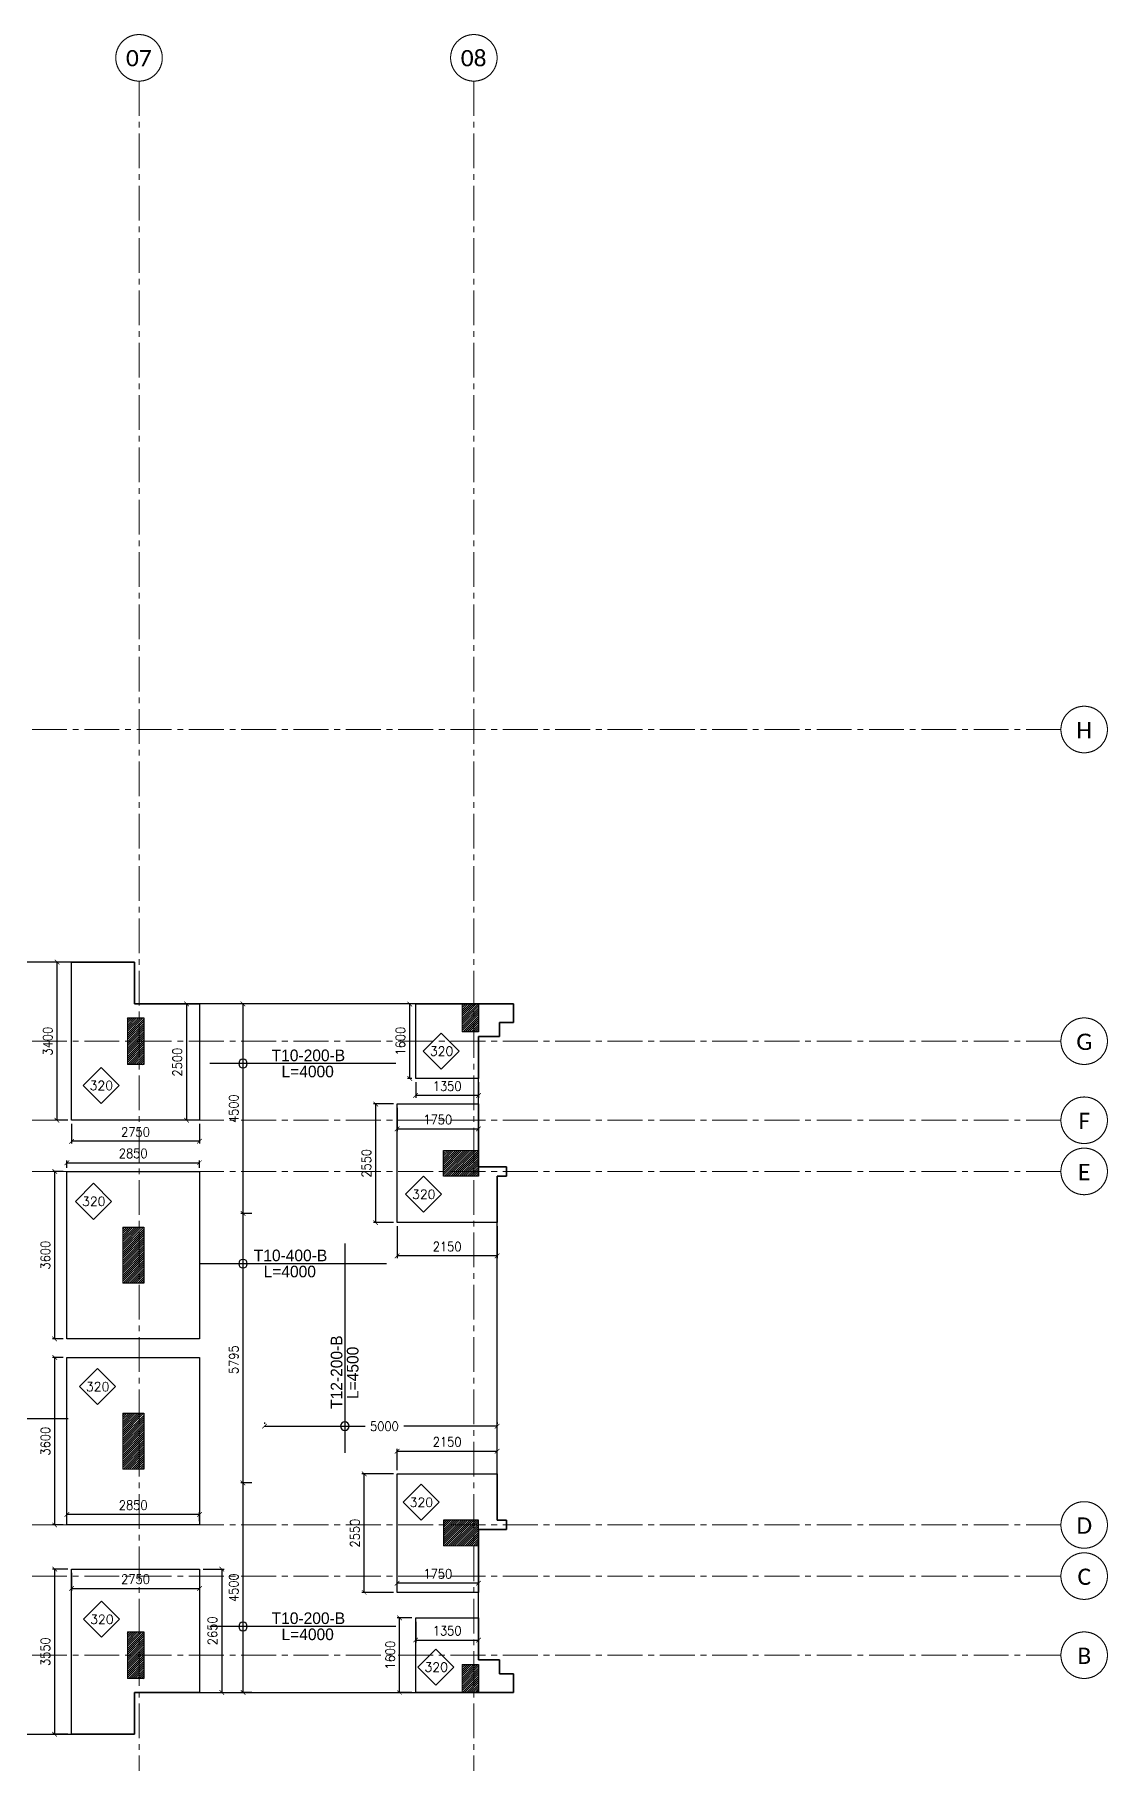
# Model space of a CAD drawing. Header units: millimetres. Extents: x -967280 to 3852, y 2833 to 1955156.
# Drawn here: x -604075 to -581004, y 691610 to 728777 of the extents above; entities that cross this region are included whole.
import ezdxf

# ---------------------------------------------------------------- set-up
doc = ezdxf.new("R2010")
doc.units = ezdxf.units.MM
doc.header["$LTSCALE"] = 1000
doc.header["$PDMODE"] = 35
doc.header["$PDSIZE"] = 25
for name, pattern in [('$0$DASHED2', [0.375, 0.25, -0.125]), ('Columns_Structural070816$0$CENTER2', [1.125, 0.75, -0.125, 0.125, -0.125]), ('HRZN_Line-Ptrn-Sold', [9144001.0, 9144000.0, -1])]:
    doc.linetypes.add(name, pattern=pattern)
for name, color, linetype in [('_N-DIM 3', 7, 'Continuous'), ('B05-FIRST FLOOR PLAN$0$STR_ROOF RFT$0$S-SYMB', 30, 'Continuous'), ('S - col hach', 1, 'Continuous'), ('S -Beams', 2, 'Continuous'), ('S-TEXT', 2, 'Continuous'), ('SLAB', 210, 'Continuous')]:
    doc.layers.add(name, color=color, linetype=linetype)
for name, color, linetype, lineweight in [('A-AX-ATT-100', 7, 'HRZN_Line-Ptrn-Sold', 18), ('S - column', 6, 'Continuous', 60), ('ST-000-AXIS', 9, 'Columns_Structural070816$0$CENTER2', 9), ('ST-203-SLAB-TXT', 7, 'Continuous', 30), ('ST-RFT-BOT', 2, '$0$DASHED2', 30)]:
    doc.layers.add(name, color=color, linetype=linetype, lineweight=lineweight)
doc.styles.add('B05-FIRST FLOOR PLAN$0$T25-100', font='STENCIL.shx', dxfattribs={"height": 250})
doc.styles.add('Calibri_2', font='calibri.ttf', dxfattribs={"height": 300})
doc.styles.add('ROMANC', font='romanc.shx')
doc.styles.add('TUNELNO', font='romans.shx', dxfattribs={"width": 0.9})
doc.dimstyles.new('Copy(2) of DSEC', dxfattribs={"dimtxt": 200, "dimasz": 100, "dimexe": 50, "dimexo": 80, "dimgap": 100, "dimtad": 1, "dimdec": 0, "dimrnd": 5, "dimzin": 0, "dimdsep": 46, "dimtxsty": 'TUNELNO', "dimblk": 'ARCHTICK', "dimcen": 0.09, "dimclrd": 1, "dimclre": 1, "dimclrt": 3, "dimadec": 0, "dimazin": 0, "dimtfac": 0.78125, "dimtdec": 0, "dimtix": 1, "dimtmove": 2, "dimatfit": 3, "dimldrblk": 'ARCHTICK', "dimfxl": 1, "dimtolj": 1, "dimtzin": 0, "dimarcsym": 0})
pattern_1 = [(45, (-254348.726, -1220652.032), (-22.4506403, 22.4506403), [])]

# ---------------------------------------------------------------- blocks, each defined once
blk = doc.blocks.new('str col from 1st to 3rd')
at = {"layer": 'S - col hach'}
h = blk.add_hatch(dxfattribs=at)
h.set_pattern_fill('ANSI31', color=2, scale=10)
h.set_pattern_definition(pattern_1)
h.paths.add_polyline_path([(8400, 6100), (8400, 7100), (8050, 7100), (8050, 6100)])
h = blk.add_hatch(dxfattribs=at)
h.set_pattern_fill('ANSI31', color=2, scale=10)
h.set_pattern_definition(pattern_1)
h.paths.add_polyline_path([(15600, 6800), (15600, 7400), (15250, 7400), (15250, 6800), (15354, 6800)])
h = blk.add_hatch(dxfattribs=at)
h.set_pattern_fill('ANSI31', color=2, scale=10)
h.set_pattern_definition([(45, (-254348.726, -1223352.032), (-22.4506403, 22.4506403), [])])
h.paths.add_polyline_path([(15107, 3700), (15600, 3700), (15600, 4250), (14850, 4250), (14850, 3700)])
h = blk.add_hatch(dxfattribs=at)
h.set_pattern_fill('ANSI31', color=2, scale=10)
h.set_pattern_definition([(45, (-254298.726, -1225652.032), (-22.4506403, 22.4506403), [])])
h.paths.add_polyline_path([(8400, 1400), (8400, 2600), (7950, 2600), (7950, 1400)])
h = blk.add_hatch(dxfattribs=at)
h.set_pattern_fill('ANSI31', color=2, scale=10)
h.set_pattern_definition([(45, (-567282.766, -1475289.637), (-22.4506403, 22.4506403), [])])
h.paths.add_polyline_path([(8400, -1400), (7950, -1400), (7950, -2600), (8400, -2600)])
h = blk.add_hatch(dxfattribs=at)
h.set_pattern_fill('ANSI31', color=2, scale=10)
h.set_pattern_definition([(45, (-254348.726, -1231252.032), (-22.4506403, 22.4506403), [])])
h.paths.add_polyline_path([(15107, -4250), (15600, -4250), (15600, -3700), (14850, -3700), (14850, -4250)])
h = blk.add_hatch(dxfattribs=at)
h.set_pattern_fill('ANSI31', color=2, scale=10)
h.set_pattern_definition([(45, (-254348.726, -1220852.032), (-22.4506403, 22.4506403), [])])
h.paths.add_polyline_path([(8050, -7100), (8400, -7100), (8400, -6100), (8050, -6100)])
h = blk.add_hatch(dxfattribs=at)
h.set_pattern_fill('ANSI31', color=2, scale=10)
h.set_pattern_definition(pattern_1)
h.paths.add_polyline_path([(15250, -6800), (15250, -7400), (15600, -7400), (15600, -6800)])
at = {"layer": 'S - column', "lineweight": 15}
for points in [[(8050, 6100), (8400, 6100), (8400, 7100), (8050, 7100)], [(15250, 6800), (15600, 6800), (15600, 7400), (15250, 7400)], [(14850, 3700), (15600, 3700), (15600, 4250), (14850, 4250)], [(7950, 1400), (8400, 1400), (8400, 2600), (7950, 2600)], [(7950, -2600), (8400, -2600), (8400, -1400), (7950, -1400)], [(14850, -4250), (15600, -4250), (15600, -3700), (14850, -3700)], [(8050, -7100), (8050, -6100), (8400, -6100), (8400, -7100)], [(15600, -6800), (15600, -7400), (15250, -7400), (15250, -6800)]]:
    blk.add_lwpolyline(points, close=True, dxfattribs=at)
at = {"layer": 'ST-RFT-BOT', "color": 7, "linetype": 'Continuous', "ltscale": 30}
for points in [[(8050, 7100), (8400, 7100), (8400, 6100), (8050, 6100)], [(15250, 7400), (15600, 7400), (15600, 6800), (15250, 6800)], [(15600, 4250), (15600, 3700), (14850, 3700), (14850, 4250)], [(7950, 2600), (8400, 2600), (8400, 1400), (7950, 1400)], [(7950, -1400), (8400, -1400), (8400, -2600)], [(15600, -4250), (15600, -3700), (14850, -3700), (14850, -4250)], [(8050, -6100), (8400, -6100), (8400, -7100), (8050, -7100)], [(15250, -6800), (15600, -6800), (15600, -7400), (15250, -7400)]]:
    blk.add_lwpolyline(points, dxfattribs=at)
blk = doc.blocks.new('_ArchTick')
at = {"color": 0, "linetype": 'ByBlock', "const_width": 0.15}
blk.add_lwpolyline([(-0.5, -0.5), (0.5, 0.5)], dxfattribs=at)
blk = doc.blocks.new('*D1272')
at = {"layer": '_N-DIM 3', "color": 1, "linetype": 'Continuous', "lineweight": -2, "ltscale": 30, "transparency": 16777216}
for p, q in [((-603359, 708837), (-603642, 708837)), ((-603592, 705437), (-603592, 708837)), ((-603359, 705437), (-603642, 705437))]:
    blk.add_line(p, q, dxfattribs=at)
at = {"layer": 'Defpoints', "color": 0, "linetype": 'Continuous', "ltscale": 30, "transparency": 16777216}
for p in [(-603592, 708837), (-603279, 708837), (-603279, 705437)]:
    blk.add_point(p, dxfattribs=at)
at = {"layer": '_N-DIM 3', "color": 1, "linetype": 'Continuous', "lineweight": -2, "ltscale": 30, "transparency": 16777216, "xscale": 100, "yscale": 100, "zscale": 100}
for p, rotation in [((-603592, 708837), 90), ((-603592, 705437), 270)]:
    blk.add_blockref('_ArchTick', p, dxfattribs=dict(at, rotation=rotation))
at = {"layer": '_N-DIM 3', "color": 3, "linetype": 'Continuous', "ltscale": 30, "transparency": 16777216, "insert": (-603792, 707137), "char_height": 200, "attachment_point": 5, "rotation": 90, "style": 'TUNELNO'}
blk.add_mtext('\\A1;3400', dxfattribs=at)
blk = doc.blocks.new('*D1273')
at = {"layer": '_N-DIM 3', "color": 1, "linetype": 'Continuous', "lineweight": -2, "ltscale": 30, "transparency": 16777216}
for p, q in [((-603279, 705357), (-603279, 704935)), ((-600529, 705357), (-600529, 704935)), ((-600529, 704985), (-603279, 704985))]:
    blk.add_line(p, q, dxfattribs=at)
at = {"layer": 'Defpoints', "color": 0, "linetype": 'Continuous', "ltscale": 30, "transparency": 16777216}
for p in [(-603279, 705437), (-600529, 705437), (-603279, 704985)]:
    blk.add_point(p, dxfattribs=at)
at = {"layer": '_N-DIM 3', "color": 1, "linetype": 'Continuous', "lineweight": -2, "ltscale": 30, "transparency": 16777216, "xscale": 100, "yscale": 100, "zscale": 100, "rotation": 180}
blk.add_blockref('_ArchTick', (-603279, 704985), dxfattribs=at)
at = {"layer": '_N-DIM 3', "color": 1, "linetype": 'Continuous', "lineweight": -2, "ltscale": 30, "transparency": 16777216, "xscale": 100, "yscale": 100, "zscale": 100}
blk.add_blockref('_ArchTick', (-600529, 704985), dxfattribs=at)
at = {"layer": '_N-DIM 3', "color": 3, "linetype": 'Continuous', "ltscale": 30, "transparency": 16777216, "insert": (-601904, 705185), "char_height": 200, "attachment_point": 5, "style": 'TUNELNO'}
blk.add_mtext('\\A1;2750', dxfattribs=at)
blk = doc.blocks.new('*D1274')
at = {"layer": '_N-DIM 3', "color": 1, "linetype": 'Continuous', "lineweight": -2, "ltscale": 30, "transparency": 16777216}
for p, q in [((-603459, 704337), (-603692, 704337)), ((-603642, 700737), (-603642, 704337)), ((-603459, 700737), (-603692, 700737))]:
    blk.add_line(p, q, dxfattribs=at)
at = {"layer": 'Defpoints', "color": 0, "linetype": 'Continuous', "ltscale": 30, "transparency": 16777216}
for p in [(-603642, 704337), (-603379, 704337), (-603379, 700737)]:
    blk.add_point(p, dxfattribs=at)
at = {"layer": '_N-DIM 3', "color": 1, "linetype": 'Continuous', "lineweight": -2, "ltscale": 30, "transparency": 16777216, "xscale": 100, "yscale": 100, "zscale": 100}
for p, rotation in [((-603642, 704337), 90), ((-603642, 700737), 270)]:
    blk.add_blockref('_ArchTick', p, dxfattribs=dict(at, rotation=rotation))
at = {"layer": '_N-DIM 3', "color": 3, "linetype": 'Continuous', "ltscale": 30, "transparency": 16777216, "insert": (-603842, 702537), "char_height": 200, "attachment_point": 5, "rotation": 90, "style": 'TUNELNO'}
blk.add_mtext('\\A1;3600', dxfattribs=at)
blk = doc.blocks.new('*D1275')
at = {"layer": '_N-DIM 3', "color": 1, "linetype": 'Continuous', "lineweight": -2, "ltscale": 30, "transparency": 16777216}
for p, q in [((-603379, 704417), (-603379, 704575)), ((-603379, 704525), (-600529, 704525)), ((-600529, 704417), (-600529, 704575))]:
    blk.add_line(p, q, dxfattribs=at)
at = {"layer": 'Defpoints', "color": 0, "linetype": 'Continuous', "ltscale": 30, "transparency": 16777216}
for p in [(-603379, 704337), (-600529, 704525), (-600529, 704337)]:
    blk.add_point(p, dxfattribs=at)
at = {"layer": '_N-DIM 3', "color": 1, "linetype": 'Continuous', "lineweight": -2, "ltscale": 30, "transparency": 16777216, "xscale": 100, "yscale": 100, "zscale": 100, "rotation": 180}
blk.add_blockref('_ArchTick', (-603379, 704525), dxfattribs=at)
at = {"layer": '_N-DIM 3', "color": 1, "linetype": 'Continuous', "lineweight": -2, "ltscale": 30, "transparency": 16777216, "xscale": 100, "yscale": 100, "zscale": 100}
blk.add_blockref('_ArchTick', (-600529, 704525), dxfattribs=at)
at = {"layer": '_N-DIM 3', "color": 3, "linetype": 'Continuous', "ltscale": 30, "transparency": 16777216, "insert": (-601954, 704725), "char_height": 200, "attachment_point": 5, "style": 'TUNELNO'}
blk.add_mtext('\\A1;2850', dxfattribs=at)
blk = doc.blocks.new('*D1276')
at = {"layer": '_N-DIM 3', "color": 1, "linetype": 'Continuous', "lineweight": -2, "ltscale": 30, "transparency": 16777216}
for p, q in [((-603459, 700337), (-603692, 700337)), ((-603642, 696737), (-603642, 700337)), ((-603459, 696737), (-603692, 696737))]:
    blk.add_line(p, q, dxfattribs=at)
at = {"layer": 'Defpoints', "color": 0, "linetype": 'Continuous', "ltscale": 30, "transparency": 16777216}
for p in [(-603642, 700337), (-603379, 700337), (-603379, 696737)]:
    blk.add_point(p, dxfattribs=at)
at = {"layer": '_N-DIM 3', "color": 1, "linetype": 'Continuous', "lineweight": -2, "ltscale": 30, "transparency": 16777216, "xscale": 100, "yscale": 100, "zscale": 100}
for p, rotation in [((-603642, 700337), 90), ((-603642, 696737), 270)]:
    blk.add_blockref('_ArchTick', p, dxfattribs=dict(at, rotation=rotation))
at = {"layer": '_N-DIM 3', "color": 3, "linetype": 'Continuous', "ltscale": 30, "transparency": 16777216, "insert": (-603842, 698537), "char_height": 200, "attachment_point": 5, "rotation": 90, "style": 'TUNELNO'}
blk.add_mtext('\\A1;3600', dxfattribs=at)
blk = doc.blocks.new('*D1277')
at = {"layer": '_N-DIM 3', "color": 1, "linetype": 'Continuous', "lineweight": -2, "ltscale": 30, "transparency": 16777216}
for p, q in [((-603359, 695787), (-603692, 695787)), ((-603642, 692237), (-603642, 695787)), ((-603359, 692237), (-603692, 692237))]:
    blk.add_line(p, q, dxfattribs=at)
at = {"layer": 'Defpoints', "color": 0, "linetype": 'Continuous', "ltscale": 30, "transparency": 16777216}
for p in [(-603642, 695787), (-603279, 695787), (-603279, 692237)]:
    blk.add_point(p, dxfattribs=at)
at = {"layer": '_N-DIM 3', "color": 1, "linetype": 'Continuous', "lineweight": -2, "ltscale": 30, "transparency": 16777216, "xscale": 100, "yscale": 100, "zscale": 100}
for p, rotation in [((-603642, 695787), 90), ((-603642, 692237), 270)]:
    blk.add_blockref('_ArchTick', p, dxfattribs=dict(at, rotation=rotation))
at = {"layer": '_N-DIM 3', "color": 3, "linetype": 'Continuous', "ltscale": 30, "transparency": 16777216, "insert": (-603842, 694012), "char_height": 200, "attachment_point": 5, "rotation": 90, "style": 'TUNELNO'}
blk.add_mtext('\\A1;3550', dxfattribs=at)
blk = doc.blocks.new('*D1278')
at = {"layer": '_N-DIM 3', "color": 1, "linetype": 'Continuous', "lineweight": -2, "ltscale": 30, "transparency": 16777216}
for p, q in [((-603279, 695707), (-603279, 695322)), ((-600529, 695707), (-600529, 695322)), ((-603279, 695372), (-600529, 695372))]:
    blk.add_line(p, q, dxfattribs=at)
at = {"layer": 'Defpoints', "color": 0, "linetype": 'Continuous', "ltscale": 30, "transparency": 16777216}
for p in [(-603279, 695787), (-600529, 695787), (-600529, 695372)]:
    blk.add_point(p, dxfattribs=at)
at = {"layer": '_N-DIM 3', "color": 1, "linetype": 'Continuous', "lineweight": -2, "ltscale": 30, "transparency": 16777216, "xscale": 100, "yscale": 100, "zscale": 100, "rotation": 180}
blk.add_blockref('_ArchTick', (-603279, 695372), dxfattribs=at)
at = {"layer": '_N-DIM 3', "color": 1, "linetype": 'Continuous', "lineweight": -2, "ltscale": 30, "transparency": 16777216, "xscale": 100, "yscale": 100, "zscale": 100}
blk.add_blockref('_ArchTick', (-600529, 695372), dxfattribs=at)
at = {"layer": '_N-DIM 3', "color": 3, "linetype": 'Continuous', "ltscale": 30, "transparency": 16777216, "insert": (-601904, 695572), "char_height": 200, "attachment_point": 5, "style": 'TUNELNO'}
blk.add_mtext('\\A1;2750', dxfattribs=at)
blk = doc.blocks.new('*D1279')
at = {"layer": '_N-DIM 3', "color": 1, "linetype": 'Continuous', "lineweight": -2, "ltscale": 30, "transparency": 16777216}
for p, q in [((-603379, 696817), (-603379, 697013)), ((-600529, 696963), (-603379, 696963)), ((-600529, 696817), (-600529, 697013))]:
    blk.add_line(p, q, dxfattribs=at)
at = {"layer": 'Defpoints', "color": 0, "linetype": 'Continuous', "ltscale": 30, "transparency": 16777216}
for p in [(-603379, 696963), (-603379, 696737), (-600529, 696737)]:
    blk.add_point(p, dxfattribs=at)
at = {"layer": '_N-DIM 3', "color": 1, "linetype": 'Continuous', "lineweight": -2, "ltscale": 30, "transparency": 16777216, "xscale": 100, "yscale": 100, "zscale": 100, "rotation": 180}
blk.add_blockref('_ArchTick', (-603379, 696963), dxfattribs=at)
at = {"layer": '_N-DIM 3', "color": 1, "linetype": 'Continuous', "lineweight": -2, "ltscale": 30, "transparency": 16777216, "xscale": 100, "yscale": 100, "zscale": 100}
blk.add_blockref('_ArchTick', (-600529, 696963), dxfattribs=at)
at = {"layer": '_N-DIM 3', "color": 3, "linetype": 'Continuous', "ltscale": 30, "transparency": 16777216, "insert": (-601954, 697163), "char_height": 200, "attachment_point": 5, "style": 'TUNELNO'}
blk.add_mtext('\\A1;2850', dxfattribs=at)
blk = doc.blocks.new('*D1280')
at = {"layer": '_N-DIM 3', "color": 1, "linetype": 'Continuous', "lineweight": -2, "ltscale": 30, "transparency": 16777216}
for p, q in [((-600449, 695787), (-600000, 695787)), ((-600050, 695787), (-600050, 693137)), ((-600449, 693137), (-600000, 693137))]:
    blk.add_line(p, q, dxfattribs=at)
at = {"layer": 'Defpoints', "color": 0, "linetype": 'Continuous', "ltscale": 30, "transparency": 16777216}
for p in [(-600529, 695787), (-600529, 693137), (-600050, 693137)]:
    blk.add_point(p, dxfattribs=at)
at = {"layer": '_N-DIM 3', "color": 1, "linetype": 'Continuous', "lineweight": -2, "ltscale": 30, "transparency": 16777216, "xscale": 100, "yscale": 100, "zscale": 100}
for p, rotation in [((-600050, 695787), 90), ((-600050, 693137), 270)]:
    blk.add_blockref('_ArchTick', p, dxfattribs=dict(at, rotation=rotation))
at = {"layer": '_N-DIM 3', "color": 3, "linetype": 'Continuous', "ltscale": 30, "transparency": 16777216, "insert": (-600250, 694462), "char_height": 200, "attachment_point": 5, "rotation": 90, "style": 'TUNELNO'}
blk.add_mtext('\\A1;2650', dxfattribs=at)
blk = doc.blocks.new('*D1283')
at = {"layer": '_N-DIM 3', "color": 1, "linetype": 'Continuous', "lineweight": -2, "ltscale": 30, "transparency": 16777216}
for p, q in [((-596279, 697917), (-596279, 698373)), ((-594129, 697917), (-594129, 698373)), ((-596279, 698323), (-594129, 698323))]:
    blk.add_line(p, q, dxfattribs=at)
at = {"layer": 'Defpoints', "color": 0, "linetype": 'Continuous', "ltscale": 30, "transparency": 16777216}
for p in [(-594129, 698323), (-596279, 697837), (-594129, 697837)]:
    blk.add_point(p, dxfattribs=at)
at = {"layer": '_N-DIM 3', "color": 1, "linetype": 'Continuous', "lineweight": -2, "ltscale": 30, "transparency": 16777216, "xscale": 100, "yscale": 100, "zscale": 100, "rotation": 180}
blk.add_blockref('_ArchTick', (-596279, 698323), dxfattribs=at)
at = {"layer": '_N-DIM 3', "color": 1, "linetype": 'Continuous', "lineweight": -2, "ltscale": 30, "transparency": 16777216, "xscale": 100, "yscale": 100, "zscale": 100}
blk.add_blockref('_ArchTick', (-594129, 698323), dxfattribs=at)
at = {"layer": '_N-DIM 3', "color": 3, "linetype": 'Continuous', "ltscale": 30, "transparency": 16777216, "insert": (-595204, 698523), "char_height": 200, "attachment_point": 5, "style": 'TUNELNO'}
blk.add_mtext('\\A1;2150', dxfattribs=at)
blk = doc.blocks.new('*D1284')
at = {"layer": '_N-DIM 3', "color": 1, "linetype": 'Continuous', "lineweight": -2, "ltscale": 30, "transparency": 16777216}
for p, q in [((-596359, 697837), (-597036, 697837)), ((-596986, 695287), (-596986, 697837)), ((-596359, 695287), (-597036, 695287))]:
    blk.add_line(p, q, dxfattribs=at)
at = {"layer": 'Defpoints', "color": 0, "linetype": 'Continuous', "ltscale": 30, "transparency": 16777216}
for p in [(-596986, 697837), (-596279, 697837), (-596279, 695287)]:
    blk.add_point(p, dxfattribs=at)
at = {"layer": '_N-DIM 3', "color": 1, "linetype": 'Continuous', "lineweight": -2, "ltscale": 30, "transparency": 16777216, "xscale": 100, "yscale": 100, "zscale": 100}
for p, rotation in [((-596986, 697837), 90), ((-596986, 695287), 270)]:
    blk.add_blockref('_ArchTick', p, dxfattribs=dict(at, rotation=rotation))
at = {"layer": '_N-DIM 3', "color": 3, "linetype": 'Continuous', "ltscale": 30, "transparency": 16777216, "insert": (-597186, 696562), "char_height": 200, "attachment_point": 5, "rotation": 90, "style": 'TUNELNO'}
blk.add_mtext('\\A1;2550', dxfattribs=at)
blk = doc.blocks.new('*D1285')
at = {"layer": '_N-DIM 3', "color": 1, "linetype": 'Continuous', "lineweight": -2, "ltscale": 30, "transparency": 16777216}
for p, q in [((-596279, 695367), (-596279, 695536)), ((-594529, 695486), (-596279, 695486)), ((-594529, 695367), (-594529, 695536))]:
    blk.add_line(p, q, dxfattribs=at)
at = {"layer": 'Defpoints', "color": 0, "linetype": 'Continuous', "ltscale": 30, "transparency": 16777216}
for p in [(-596279, 695486), (-596279, 695287), (-594529, 695287)]:
    blk.add_point(p, dxfattribs=at)
at = {"layer": '_N-DIM 3', "color": 1, "linetype": 'Continuous', "lineweight": -2, "ltscale": 30, "transparency": 16777216, "xscale": 100, "yscale": 100, "zscale": 100, "rotation": 180}
blk.add_blockref('_ArchTick', (-596279, 695486), dxfattribs=at)
at = {"layer": '_N-DIM 3', "color": 1, "linetype": 'Continuous', "lineweight": -2, "ltscale": 30, "transparency": 16777216, "xscale": 100, "yscale": 100, "zscale": 100}
blk.add_blockref('_ArchTick', (-594529, 695486), dxfattribs=at)
at = {"layer": '_N-DIM 3', "color": 3, "linetype": 'Continuous', "ltscale": 30, "transparency": 16777216, "insert": (-595404, 695686), "char_height": 200, "attachment_point": 5, "style": 'TUNELNO'}
blk.add_mtext('\\A1;1750', dxfattribs=at)
blk = doc.blocks.new('*D1286')
at = {"layer": '_N-DIM 3', "color": 1, "linetype": 'Continuous', "lineweight": -2, "ltscale": 30, "transparency": 16777216}
for p, q in [((-595879, 694657), (-595879, 694213)), ((-594529, 694657), (-594529, 694213)), ((-595879, 694263), (-594529, 694263))]:
    blk.add_line(p, q, dxfattribs=at)
at = {"layer": 'Defpoints', "color": 0, "linetype": 'Continuous', "ltscale": 30, "transparency": 16777216}
for p in [(-595879, 694737), (-594529, 694737), (-594529, 694263)]:
    blk.add_point(p, dxfattribs=at)
at = {"layer": '_N-DIM 3', "color": 1, "linetype": 'Continuous', "lineweight": -2, "ltscale": 30, "transparency": 16777216, "xscale": 100, "yscale": 100, "zscale": 100, "rotation": 180}
blk.add_blockref('_ArchTick', (-595879, 694263), dxfattribs=at)
at = {"layer": '_N-DIM 3', "color": 1, "linetype": 'Continuous', "lineweight": -2, "ltscale": 30, "transparency": 16777216, "xscale": 100, "yscale": 100, "zscale": 100}
blk.add_blockref('_ArchTick', (-594529, 694263), dxfattribs=at)
at = {"layer": '_N-DIM 3', "color": 3, "linetype": 'Continuous', "ltscale": 30, "transparency": 16777216, "insert": (-595204, 694463), "char_height": 200, "attachment_point": 5, "style": 'TUNELNO'}
blk.add_mtext('\\A1;1350', dxfattribs=at)
blk = doc.blocks.new('*D1287')
at = {"layer": '_N-DIM 3', "color": 1, "linetype": 'Continuous', "lineweight": -2, "ltscale": 30, "transparency": 16777216}
for p, q in [((-595959, 694737), (-596276, 694737)), ((-596226, 693137), (-596226, 694737)), ((-595959, 693137), (-596276, 693137))]:
    blk.add_line(p, q, dxfattribs=at)
at = {"layer": 'Defpoints', "color": 0, "linetype": 'Continuous', "ltscale": 30, "transparency": 16777216}
for p in [(-596226, 694737), (-595879, 694737), (-595879, 693137)]:
    blk.add_point(p, dxfattribs=at)
at = {"layer": '_N-DIM 3', "color": 1, "linetype": 'Continuous', "lineweight": -2, "ltscale": 30, "transparency": 16777216, "xscale": 100, "yscale": 100, "zscale": 100}
for p, rotation in [((-596226, 694737), 90), ((-596226, 693137), 270)]:
    blk.add_blockref('_ArchTick', p, dxfattribs=dict(at, rotation=rotation))
at = {"layer": '_N-DIM 3', "color": 3, "linetype": 'Continuous', "ltscale": 30, "transparency": 16777216, "insert": (-596426, 693937), "char_height": 200, "attachment_point": 5, "rotation": 90, "style": 'TUNELNO'}
blk.add_mtext('\\A1;1600', dxfattribs=at)
blk = doc.blocks.new('*D1288')
at = {"layer": '_N-DIM 3', "color": 1, "linetype": 'Continuous', "lineweight": -2, "ltscale": 30, "transparency": 16777216}
for p, q in [((-595959, 707937), (-596057, 707937)), ((-596007, 706337), (-596007, 707937)), ((-595959, 706337), (-596057, 706337))]:
    blk.add_line(p, q, dxfattribs=at)
at = {"layer": 'Defpoints', "color": 0, "linetype": 'Continuous', "ltscale": 30, "transparency": 16777216}
for p in [(-596007, 707937), (-595879, 707937), (-595879, 706337)]:
    blk.add_point(p, dxfattribs=at)
at = {"layer": '_N-DIM 3', "color": 1, "linetype": 'Continuous', "lineweight": -2, "ltscale": 30, "transparency": 16777216, "xscale": 100, "yscale": 100, "zscale": 100}
for p, rotation in [((-596007, 707937), 90), ((-596007, 706337), 270)]:
    blk.add_blockref('_ArchTick', p, dxfattribs=dict(at, rotation=rotation))
at = {"layer": '_N-DIM 3', "color": 3, "linetype": 'Continuous', "ltscale": 30, "transparency": 16777216, "insert": (-596207, 707137), "char_height": 200, "attachment_point": 5, "rotation": 90, "style": 'TUNELNO'}
blk.add_mtext('\\A1;1600', dxfattribs=at)
blk = doc.blocks.new('*D1289')
at = {"layer": '_N-DIM 3', "color": 1, "linetype": 'Continuous', "lineweight": -2, "ltscale": 30, "transparency": 16777216}
for p, q in [((-595879, 706257), (-595879, 705921)), ((-594529, 706257), (-594529, 705921)), ((-594529, 705971), (-595879, 705971))]:
    blk.add_line(p, q, dxfattribs=at)
at = {"layer": 'Defpoints', "color": 0, "linetype": 'Continuous', "ltscale": 30, "transparency": 16777216}
for p in [(-595879, 706337), (-594529, 706337), (-595879, 705971)]:
    blk.add_point(p, dxfattribs=at)
at = {"layer": '_N-DIM 3', "color": 1, "linetype": 'Continuous', "lineweight": -2, "ltscale": 30, "transparency": 16777216, "xscale": 100, "yscale": 100, "zscale": 100, "rotation": 180}
blk.add_blockref('_ArchTick', (-595879, 705971), dxfattribs=at)
at = {"layer": '_N-DIM 3', "color": 1, "linetype": 'Continuous', "lineweight": -2, "ltscale": 30, "transparency": 16777216, "xscale": 100, "yscale": 100, "zscale": 100}
blk.add_blockref('_ArchTick', (-594529, 705971), dxfattribs=at)
at = {"layer": '_N-DIM 3', "color": 3, "linetype": 'Continuous', "ltscale": 30, "transparency": 16777216, "insert": (-595204, 706171), "char_height": 200, "attachment_point": 5, "style": 'TUNELNO'}
blk.add_mtext('\\A1;1350', dxfattribs=at)
blk = doc.blocks.new('*D1290')
at = {"layer": '_N-DIM 3', "color": 1, "linetype": 'Continuous', "lineweight": -2, "ltscale": 30, "transparency": 16777216}
for p, q in [((-596359, 705787), (-596789, 705787)), ((-596739, 703237), (-596739, 705787)), ((-596359, 703237), (-596789, 703237))]:
    blk.add_line(p, q, dxfattribs=at)
at = {"layer": 'Defpoints', "color": 0, "linetype": 'Continuous', "ltscale": 30, "transparency": 16777216}
for p in [(-596739, 705787), (-596279, 705787), (-596279, 703237)]:
    blk.add_point(p, dxfattribs=at)
at = {"layer": '_N-DIM 3', "color": 1, "linetype": 'Continuous', "lineweight": -2, "ltscale": 30, "transparency": 16777216, "xscale": 100, "yscale": 100, "zscale": 100}
for p, rotation in [((-596739, 705787), 90), ((-596739, 703237), 270)]:
    blk.add_blockref('_ArchTick', p, dxfattribs=dict(at, rotation=rotation))
at = {"layer": '_N-DIM 3', "color": 3, "linetype": 'Continuous', "ltscale": 30, "transparency": 16777216, "insert": (-596939, 704512), "char_height": 200, "attachment_point": 5, "rotation": 90, "style": 'TUNELNO'}
blk.add_mtext('\\A1;2550', dxfattribs=at)
blk = doc.blocks.new('*D1298')
at = {"layer": '_N-DIM 3', "color": 1, "linetype": 'Continuous', "lineweight": -2, "ltscale": 30, "transparency": 16777216}
for p, q in [((-596279, 703157), (-596279, 702472)), ((-594129, 703157), (-594129, 702472)), ((-594129, 702522), (-596279, 702522))]:
    blk.add_line(p, q, dxfattribs=at)
at = {"layer": 'Defpoints', "color": 0, "linetype": 'Continuous', "ltscale": 30, "transparency": 16777216}
for p in [(-596279, 703237), (-594129, 703237), (-596279, 702522)]:
    blk.add_point(p, dxfattribs=at)
at = {"layer": '_N-DIM 3', "color": 1, "linetype": 'Continuous', "lineweight": -2, "ltscale": 30, "transparency": 16777216, "xscale": 100, "yscale": 100, "zscale": 100, "rotation": 180}
blk.add_blockref('_ArchTick', (-596279, 702522), dxfattribs=at)
at = {"layer": '_N-DIM 3', "color": 1, "linetype": 'Continuous', "lineweight": -2, "ltscale": 30, "transparency": 16777216, "xscale": 100, "yscale": 100, "zscale": 100}
blk.add_blockref('_ArchTick', (-594129, 702522), dxfattribs=at)
at = {"layer": '_N-DIM 3', "color": 3, "linetype": 'Continuous', "ltscale": 30, "transparency": 16777216, "insert": (-595204, 702722), "char_height": 200, "attachment_point": 5, "style": 'TUNELNO'}
blk.add_mtext('\\A1;2150', dxfattribs=at)
blk = doc.blocks.new('*D1299')
at = {"layer": '_N-DIM 3', "color": 1, "linetype": 'Continuous', "lineweight": -2, "ltscale": 30, "transparency": 16777216}
for p, q in [((-596279, 705707), (-596279, 705201)), ((-594529, 705707), (-594529, 705201)), ((-596279, 705251), (-594529, 705251))]:
    blk.add_line(p, q, dxfattribs=at)
at = {"layer": 'Defpoints', "color": 0, "linetype": 'Continuous', "ltscale": 30, "transparency": 16777216}
for p in [(-596279, 705787), (-594529, 705787), (-594529, 705251)]:
    blk.add_point(p, dxfattribs=at)
at = {"layer": '_N-DIM 3', "color": 1, "linetype": 'Continuous', "lineweight": -2, "ltscale": 30, "transparency": 16777216, "xscale": 100, "yscale": 100, "zscale": 100, "rotation": 180}
blk.add_blockref('_ArchTick', (-596279, 705251), dxfattribs=at)
at = {"layer": '_N-DIM 3', "color": 1, "linetype": 'Continuous', "lineweight": -2, "ltscale": 30, "transparency": 16777216, "xscale": 100, "yscale": 100, "zscale": 100}
blk.add_blockref('_ArchTick', (-594529, 705251), dxfattribs=at)
at = {"layer": '_N-DIM 3', "color": 3, "linetype": 'Continuous', "ltscale": 30, "transparency": 16777216, "insert": (-595404, 705451), "char_height": 200, "attachment_point": 5, "style": 'TUNELNO'}
blk.add_mtext('\\A1;1750', dxfattribs=at)
blk = doc.blocks.new('*D674')
at = {"layer": '_N-DIM 3', "color": 1, "lineweight": -2, "ltscale": 30, "transparency": 16777216}
for p, q in [((-599627, 703435), (-599643, 703435)), ((-599593, 703435), (-599593, 697640)), ((-599580, 697640), (-599643, 697640))]:
    blk.add_line(p, q, dxfattribs=at)
at = {"layer": 'Defpoints', "color": 0, "ltscale": 30, "transparency": 16777216}
for p in [(-599547, 703435), (-599593, 697640), (-599500, 697640)]:
    blk.add_point(p, dxfattribs=at)
at = {"layer": '_N-DIM 3', "color": 1, "lineweight": -2, "ltscale": 30, "transparency": 16777216, "xscale": 100, "yscale": 100, "zscale": 100}
for p, rotation in [((-599593, 703435), 90), ((-599593, 697640), 270)]:
    blk.add_blockref('_ArchTick', p, dxfattribs=dict(at, rotation=rotation))
at = {"layer": '_N-DIM 3', "color": 3, "ltscale": 30, "transparency": 16777216, "insert": (-599793, 700289), "char_height": 200, "attachment_point": 5, "rotation": 90, "style": 'TUNELNO'}
blk.add_mtext('\\A1;5795', dxfattribs=at)
blk = doc.blocks.new('*D684')
at = {"layer": '_N-DIM 3', "color": 1, "lineweight": -2, "ltscale": 30, "transparency": 16777216}
for p, q in [((-599129, 698939), (-599129, 698909)), ((-599129, 698859), (-596969, 698859)), ((-594129, 698859), (-596135, 698859)), ((-594129, 698939), (-594129, 698909))]:
    blk.add_line(p, q, dxfattribs=at)
at = {"layer": 'Defpoints', "color": 0, "ltscale": 30, "transparency": 16777216}
for p in [(-599129, 698859), (-594129, 698859), (-594129, 698859)]:
    blk.add_point(p, dxfattribs=at)
at = {"layer": '_N-DIM 3', "color": 1, "lineweight": -2, "ltscale": 30, "transparency": 16777216, "xscale": 100, "yscale": 100, "zscale": 100, "rotation": 180}
blk.add_blockref('_ArchTick', (-599129, 698859), dxfattribs=at)
at = {"layer": '_N-DIM 3', "color": 1, "lineweight": -2, "ltscale": 30, "transparency": 16777216, "xscale": 100, "yscale": 100, "zscale": 100}
blk.add_blockref('_ArchTick', (-594129, 698859), dxfattribs=at)
at = {"layer": '_N-DIM 3', "color": 3, "ltscale": 30, "transparency": 16777216, "insert": (-596552, 698859), "char_height": 200, "attachment_point": 5, "style": 'TUNELNO'}
blk.add_mtext('\\A1;5000', dxfattribs=at)
blk = doc.blocks.new('*D687')
at = {"layer": '_N-DIM 3', "color": 1, "lineweight": -2, "ltscale": 30, "transparency": 16777216}
for p, q in [((-599400, 707937), (-599643, 707937)), ((-599593, 707937), (-599593, 703435)), ((-599400, 703435), (-599643, 703435))]:
    blk.add_line(p, q, dxfattribs=at)
at = {"layer": 'Defpoints', "color": 0, "ltscale": 30, "transparency": 16777216}
for p in [(-599320, 707937), (-599593, 703435), (-599320, 703435)]:
    blk.add_point(p, dxfattribs=at)
at = {"layer": '_N-DIM 3', "color": 1, "lineweight": -2, "ltscale": 30, "transparency": 16777216, "xscale": 100, "yscale": 100, "zscale": 100}
for p, rotation in [((-599593, 707937), 90), ((-599593, 703435), 270)]:
    blk.add_blockref('_ArchTick', p, dxfattribs=dict(at, rotation=rotation))
at = {"layer": '_N-DIM 3', "color": 3, "ltscale": 30, "transparency": 16777216, "insert": (-599793, 705686), "char_height": 200, "attachment_point": 5, "rotation": 90, "style": 'TUNELNO'}
blk.add_mtext('\\A1;4500', dxfattribs=at)
blk = doc.blocks.new('*D1300')
at = {"layer": '_N-DIM 3', "color": 1, "linetype": 'Continuous', "lineweight": -2, "ltscale": 30, "transparency": 16777216}
for p, q in [((-600609, 707937), (-600856, 707937)), ((-600806, 707937), (-600806, 705437)), ((-600609, 705437), (-600856, 705437))]:
    blk.add_line(p, q, dxfattribs=at)
at = {"layer": 'Defpoints', "color": 0, "linetype": 'Continuous', "ltscale": 30, "transparency": 16777216}
for p in [(-600529, 707937), (-600806, 705437), (-600529, 705437)]:
    blk.add_point(p, dxfattribs=at)
at = {"layer": '_N-DIM 3', "color": 1, "linetype": 'Continuous', "lineweight": -2, "ltscale": 30, "transparency": 16777216, "xscale": 100, "yscale": 100, "zscale": 100}
for p, rotation in [((-600806, 707937), 90), ((-600806, 705437), 270)]:
    blk.add_blockref('_ArchTick', p, dxfattribs=dict(at, rotation=rotation))
at = {"layer": '_N-DIM 3', "color": 3, "linetype": 'Continuous', "ltscale": 30, "transparency": 16777216, "insert": (-601006, 706687), "char_height": 200, "attachment_point": 5, "rotation": 90, "style": 'TUNELNO'}
blk.add_mtext('\\A1;2500', dxfattribs=at)
blk = doc.blocks.new('*D669')
at = {"layer": '_N-DIM 3', "color": 1, "lineweight": -2, "ltscale": 30, "transparency": 16777216}
for p, q in [((-599400, 697640), (-599643, 697640)), ((-599593, 697640), (-599593, 693137)), ((-599400, 693137), (-599643, 693137))]:
    blk.add_line(p, q, dxfattribs=at)
at = {"layer": 'Defpoints', "color": 0, "ltscale": 30, "transparency": 16777216}
for p in [(-599320, 697640), (-599593, 693137), (-599320, 693137)]:
    blk.add_point(p, dxfattribs=at)
at = {"layer": '_N-DIM 3', "color": 1, "lineweight": -2, "ltscale": 30, "transparency": 16777216, "xscale": 100, "yscale": 100, "zscale": 100}
for p, rotation in [((-599593, 697640), 90), ((-599593, 693137), 270)]:
    blk.add_blockref('_ArchTick', p, dxfattribs=dict(at, rotation=rotation))
at = {"layer": '_N-DIM 3', "color": 3, "ltscale": 30, "transparency": 16777216, "insert": (-599793, 695389), "char_height": 200, "attachment_point": 5, "rotation": 90, "style": 'TUNELNO'}
blk.add_mtext('\\A1;4500', dxfattribs=at)
blk = doc.blocks.new('Grid - HRZN_G-Datm-Grid-Head-1554275-FIRST FLOOR FFL_1_')
at = {"layer": 'A-AX-ATT-100'}
blk.add_circle((0, 0), 5, dxfattribs=at)
blk = doc.blocks.new('AXES-00')
at = {"layer": 'ST-000-AXIS'}
for p, q in [((555898.9, 750979.6), (555898.9, 695813.8)), ((563098.9, 750979.6), (563098.9, 695813.8)), ((575723.2, 737039.7), (505674.3, 737039.7)), ((575723.2, 730339.7), (505674.3, 730339.7)), ((575723.2, 728639.7), (505674.3, 728639.7)), ((575723.2, 727539.7), (505674.3, 727539.7)), ((575723.2, 719939.7), (505674.3, 719939.7)), ((575723.2, 718839.7), (505674.3, 718839.7)), ((575723.2, 717139.7), (505674.3, 717139.7))]:
    blk.add_line(p, q, dxfattribs=at)
at = {"layer": 'A-AX-ATT-100'}
for p, xscale, yscale, zscale, rotation in [((555898.9, 751479.6), 99.99999999999993, 99.99999999999993, 99.99999999999993, 180), ((563098.9, 751479.6), 99.99999999999993, 99.99999999999993, 99.99999999999993, 180), ((576223.2, 737039.7), 100.0000000000001, 100.0000000000001, 100.0000000000001, 90), ((576223.2, 730339.7), 100.0000000000001, 100.0000000000001, 100.0000000000001, 90), ((576223.2, 728639.7), 100.0000000000001, 100.0000000000001, 100.0000000000001, 90), ((576223.2, 727539.7), 100.0000000000001, 100.0000000000001, 100.0000000000001, 90), ((576223.2, 719939.7), 100.0000000000001, 100.0000000000001, 100.0000000000001, 90), ((576223.2, 718839.7), 100.0000000000001, 100.0000000000001, 100.0000000000001, 90), ((576223.2, 717139.7), 100.0000000000001, 100.0000000000001, 100.0000000000001, 90)]:
    blk.add_blockref('Grid - HRZN_G-Datm-Grid-Head-1554275-FIRST FLOOR FFL_1_', p, dxfattribs=dict(at, xscale=xscale, yscale=yscale, zscale=zscale, rotation=rotation))
at = {"layer": 'A-AX-ATT-100', "linetype": 'Continuous', "lineweight": 13, "char_height": 350, "attachment_point": 1, "style": 'Calibri_2'}
for s, insert, width in [('07', (555618, 751647.5), 673.417), ('08', (562818, 751647.5), 673.417), ('H', (576054.2, 737201), 416.877), ('G', (576054.2, 730501), 416.877), ('F', (576100.7, 728801), 304.641), ('E', (576090.7, 727701), 328.692), ('D', (576057.7, 720101), 408.861), ('C', (576080.7, 719001), 352.742), ('B', (576077.2, 717301), 360.759)]:
    blk.add_mtext(s, dxfattribs=dict(at, insert=insert, width=width))

msp = doc.modelspace()

# ---------------------------------------------------------------- linework, layer by layer
at = {"layer": 'B05-FIRST FLOOR PLAN$0$STR_ROOF RFT$0$S-SYMB', "extrusion": (0, 0, -1)}
for centre in [(599592.7, 706654.5), (599592.7, 702354), (597403.4, 698858.7), (599592.7, 694554.5)]:
    msp.add_circle(centre, 92.8, dxfattribs=at)
at = {"layer": 'S -Beams'}
msp.add_lwpolyline([(-604328.7, 692237.4), (-601928.7, 692237.4), (-601928.7, 693137.4), (-595028.8, 693137.4), (-593778.8, 693137.4), (-593778.8, 693537.4), (-594078.8, 693537.4), (-594078.8, 693837.4), (-594528.7, 693837.4), (-594528.7, 696637.4), (-593928.8, 696637.4), (-593928.8, 696837.4), (-594128.7, 696837.4), (-594128.7, 704237.4), (-593928.8, 704237.4), (-593928.8, 704437.4), (-594528.8, 704437.4), (-594528.8, 707237.4), (-594078.8, 707237.4), (-594078.8, 707537.4), (-593778.8, 707537.4), (-593778.8, 707937.4), (-595028.8, 707937.4), (-599828.8, 707937.4), (-601928.7, 707937.4), (-601928.7, 708837.4), (-604328.8, 708837.4)], dxfattribs=at)
at = {"layer": 'S-TEXT', "color": 7, "true_color": 0xffffff}
for points in [[(-595328.8, 706538), (-594941.7, 706925.1), (-595328.8, 707312.3), (-595716, 706925.1)], [(-602644.8, 705799.4), (-602257.6, 706186.6), (-602644.8, 706573.8), (-603031.9, 706186.6)], [(-602807.6, 703307), (-602420.4, 703694.1), (-602807.6, 704081.3), (-603194.7, 703694.1)], [(-595711.2, 703460.8), (-595324.1, 703848), (-595711.2, 704235.1), (-596098.4, 703848)], [(-602724.2, 699325.3), (-602337, 699712.4), (-602724.2, 700099.6), (-603111.3, 699712.4)], [(-595762.6, 696840.4), (-595375.5, 697227.6), (-595762.6, 697614.7), (-596149.8, 697227.6)], [(-602633.1, 694321.4), (-602245.9, 694708.6), (-602633.1, 695095.7), (-603020.2, 694708.6)], [(-595443.8, 693295), (-595056.6, 693682.2), (-595443.8, 694069.4), (-595830.9, 693682.2)]]:
    msp.add_lwpolyline(points, close=True, dxfattribs=at)
at = {"layer": 'SLAB', "color": 2, "linetype": 'Continuous', "ltscale": 30}
for points in [[(-603278.7, 708837.4), (-601928.7, 708837.4), (-601928.7, 707937.4), (-600528.8, 707937.4), (-600528.8, 705437.4), (-603278.7, 705437.4)], [(-595878.7, 707937.4), (-593778.8, 707937.4), (-593778.8, 707537.4), (-594078.8, 707537.4), (-594078.8, 707237.4), (-594528.8, 707237.4), (-594528.8, 706337.4), (-595878.7, 706337.4)], [(-596278.7, 705787.4), (-594528.7, 705787.4), (-594528.8, 704437.4), (-593928.8, 704437.4), (-593928.8, 704237.4), (-594128.7, 704237.4), (-594128.7, 703237.4), (-596278.7, 703237.4)], [(-603378.7, 704337.4), (-600528.7, 704337.4), (-600528.7, 700737.4), (-603378.7, 700737.4)], [(-603378.7, 700337.4), (-600528.7, 700337.4), (-600528.7, 696737.4), (-603378.7, 696737.4)], [(-596278.7, 697837.4), (-594128.7, 697837.4), (-594128.7, 696837.4), (-593928.8, 696837.4), (-593928.8, 696637.4), (-594528.7, 696637.4), (-594528.7, 695287.4), (-596278.7, 695287.4)], [(-603278.7, 695787.4), (-600528.8, 695787.4), (-600528.8, 693137.4), (-601928.7, 693137.4), (-601928.7, 692237.4), (-603278.7, 692237.4)], [(-595878.7, 694737.4), (-594528.7, 694737.4), (-594528.7, 693837.4), (-594078.8, 693837.4), (-594078.8, 693537.4), (-593778.8, 693537.4), (-593778.8, 693137.4), (-595878.7, 693137.4)]]:
    msp.add_lwpolyline(points, close=True, dxfattribs=at)
at = {"layer": 'ST-RFT-BOT', "ltscale": 30}
for p, q in [((-596303.7, 706654.5), (-600303.7, 706654.5)), ((-597403.4, 702787.4), (-597403.4, 698287.4)), ((-596503.7, 702353.9), (-600503.7, 702353.9)), ((-603353.7, 699018.3), (-606353.7, 699018.3)), ((-596303.7, 694554.5), (-600303.7, 694554.5))]:
    msp.add_line(p, q, dxfattribs=at)

# ---------------------------------------------------------------- block references
at = {"layer": 'S -Beams'}
msp.add_blockref('AXES-00', (-1157727.6, -23202.4), dxfattribs=at)
at = {"layer": 'ST-RFT-BOT', "color": 3, "linetype": 'Continuous'}
msp.add_blockref('str col from 1st to 3rd', (-610128.7, 700537.4), dxfattribs=at)

# ---------------------------------------------------------------- texts
at = {"layer": 'S-TEXT', "color": 3, "char_height": 196, "attachment_point": 1, "style": 'ROMANC'}
for insert in [(-595575.3, 707021.2), (-602891.2, 706282.6), (-595957.7, 703944), (-603054, 703790.2), (-602970.6, 699808.4), (-596009.1, 697323.6), (-602879.5, 694804.6), (-595690.2, 693778.2)]:
    msp.add_mtext_dynamic_manual_height_columns('320', width=592857.868, gutter_width=980, heights=[-196], dxfattribs=dict(at, insert=insert))
at = {"layer": 'ST-203-SLAB-TXT', "style": 'B05-FIRST FLOOR PLAN$0$T25-100'}
for s, p in [('T10-200-B', (-598976.2, 706707.3)), ('L=4000', (-598764.8, 706360.9)), ('T10-400-B', (-599360.9, 702406.6)), ('L=4000', (-599149.6, 702060.3)), ('T10-200-B', (-598976.2, 694607.3)), ('L=4000', (-598764.8, 694260.9))]:
    msp.add_text(s, height=250, dxfattribs=at).set_placement(p)
for s, p in [('T12-200-B', (-597456.2, 699232.7)), ('L=4500', (-597109.8, 699444.1))]:
    msp.add_text(s, height=250, rotation=90, dxfattribs=at).set_placement(p)

# ---------------------------------------------------------------- dimensions: what is measured, and where the dimension line sits
at = {"layer": '_N-DIM 3', "color": 3, "linetype": 'Continuous', "ltscale": 30}
for base, p1, p2, picture, middle in [((-603591.9, 708837.4), (-603278.7, 705437.4), (-603278.7, 708837.4), '*D1272', (-603791.9, 707137.4)), ((-600806.4, 705437.4), (-600528.8, 707937.4), (-600528.8, 705437.4), '*D1300', (-601006.4, 706687.4)), ((-596006.9, 707937.4), (-595878.7, 706337.4), (-595878.7, 707937.4), '*D1288', (-596206.9, 707137.4)), ((-596739.3, 705787.4), (-596278.7, 703237.4), (-596278.7, 705787.4), '*D1290', (-596939.3, 704512.4)), ((-603641.9, 704337.4), (-603378.7, 700737.4), (-603378.7, 704337.4), '*D1274', (-603841.9, 702537.4)), ((-603641.9, 700337.4), (-603378.7, 696737.4), (-603378.7, 700337.4), '*D1276', (-603841.9, 698537.4)), ((-596985.7, 697837.4), (-596278.7, 695287.4), (-596278.7, 697837.4), '*D1284', (-597185.7, 696562.4)), ((-603641.9, 695787.4), (-603278.7, 692237.4), (-603278.7, 695787.4), '*D1277', (-603841.9, 694012.4)), ((-600049.6, 693137.4), (-600528.8, 695787.4), (-600528.8, 693137.4), '*D1280', (-600249.6, 694462.4)), ((-596225.5, 694737.4), (-595878.7, 693137.4), (-595878.7, 694737.4), '*D1287', (-596425.5, 693937.4))]:
    dim = msp.add_linear_dim(base=base, p1=p1, p2=p2, angle=90, dimstyle='Copy(2) of DSEC', dxfattribs=at)
    dim.commit()
    dim.dimension.update_dxf_attribs({"geometry": picture, "text_midpoint": middle})
at = {"layer": '_N-DIM 3', "ltscale": 30}
for base, p1, p2, picture, middle in [((-599592.7, 703435), (-599320.5, 707937.4), (-599320.5, 703435), '*D687', (-599792.7, 705686.2)), ((-599592.7, 697639.7), (-599546.9, 703435), (-599499.9, 697639.7), '*D674', (-599792.7, 700289.5)), ((-599592.7, 693137.4), (-599320.5, 697639.7), (-599320.5, 693137.4), '*D669', (-599792.7, 695388.5))]:
    dim = msp.add_linear_dim(base=base, p1=p1, p2=p2, angle=90, dimstyle='Copy(2) of DSEC', dxfattribs=at)
    dim.commit()
    dim.dimension.update_dxf_attribs({"geometry": picture, "text_midpoint": middle, "dimtype": 160})
at = {"layer": '_N-DIM 3', "color": 3, "linetype": 'Continuous', "ltscale": 30}
for base, p1, p2, picture, middle in [((-595878.7, 705970.7), (-594528.8, 706337.4), (-595878.7, 706337.4), '*D1289', (-595203.7, 706170.7)), ((-594528.7, 705251.2), (-596278.7, 705787.4), (-594528.7, 705787.4), '*D1299', (-595403.7, 705451.2)), ((-596278.7, 702521.9), (-594128.7, 703237.4), (-596278.7, 703237.4), '*D1298', (-595203.7, 702721.9)), ((-594128.7, 698323.5), (-596278.7, 697837.4), (-594128.7, 697837.4), '*D1283', (-595203.7, 698523.5)), ((-603378.7, 696962.5), (-600528.7, 696737.4), (-603378.7, 696737.4), '*D1279', (-601953.7, 697162.5)), ((-600528.8, 695372.1), (-603278.7, 695787.4), (-600528.8, 695787.4), '*D1278', (-601903.7, 695572.1)), ((-596278.7, 695486.3), (-594528.7, 695287.4), (-596278.7, 695287.4), '*D1285', (-595403.7, 695686.3)), ((-594528.7, 694262.6), (-595878.7, 694737.4), (-594528.7, 694737.4), '*D1286', (-595203.7, 694462.6))]:
    dim = msp.add_linear_dim(base=base, p1=p1, p2=p2, dimstyle='Copy(2) of DSEC', dxfattribs=at)
    dim.commit()
    dim.dimension.update_dxf_attribs({"geometry": picture, "text_midpoint": middle})
at = {"layer": '_N-DIM 3', "color": 6, "linetype": 'Continuous', "ltscale": 30}
for base, p1, p2, picture, middle in [((-603278.7, 704985.2), (-600528.8, 705437.4), (-603278.7, 705437.4), '*D1273', (-601903.7, 705185.2)), ((-600528.7, 704525.2), (-603378.7, 704337.4), (-600528.7, 704337.4), '*D1275', (-601953.7, 704725.2))]:
    dim = msp.add_linear_dim(base=base, p1=p1, p2=p2, dimstyle='Copy(2) of DSEC', dxfattribs=at)
    dim.commit()
    dim.dimension.update_dxf_attribs({"geometry": picture, "text_midpoint": middle})
at = {"layer": '_N-DIM 3', "ltscale": 30}
dim = msp.add_linear_dim(base=(-594128.7, 698858.7), p1=(-599128.7, 698858.6), p2=(-594128.7, 698858.7), dimstyle='Copy(2) of DSEC', dxfattribs=at)
dim.commit()
dim.dimension.update_dxf_attribs({"geometry": '*D684', "text_midpoint": (-596552, 698858.7), "dimtype": 160})

doc.saveas('drawing.dxf')
